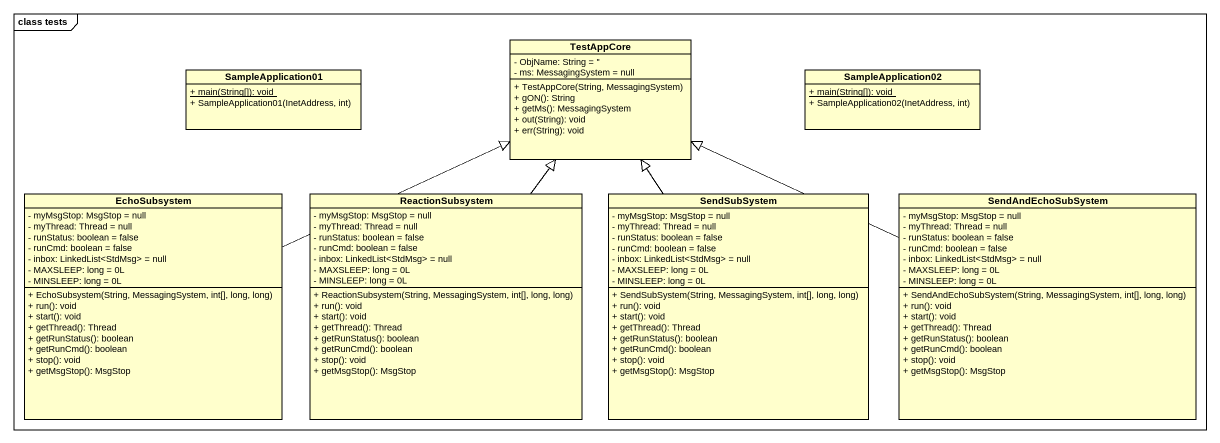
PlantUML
@startuml
mainframe class tests
hide circle
hide empty members
skinparam classAttributeIconSize 0
class SampleApplication01 {
  {static} + main(String[]): void
  + SampleApplication01(InetAddress, int)
}
class TestAppCore {
  - ObjName: String = ''
  - ms: MessagingSystem = null
  + TestAppCore(String, MessagingSystem)
  + gON(): String
  + getMs(): MessagingSystem
  + out(String): void
  + err(String): void
}
class SampleApplication02 {
  {static} + main(String[]): void
  + SampleApplication02(InetAddress, int)
}
class EchoSubsystem {
  - myMsgStop: MsgStop = null
  - myThread: Thread = null
  - runStatus: boolean = false
  - runCmd: boolean = false
  - inbox: LinkedList<StdMsg> = null
  - MAXSLEEP: long = 0L
  - MINSLEEP: long = 0L
  + EchoSubsystem(String, MessagingSystem, int[], long, long)
  + run(): void
  + start(): void
  + getThread(): Thread
  + getRunStatus(): boolean
  + getRunCmd(): boolean
  + stop(): void
  + getMsgStop(): MsgStop
}
class ReactionSubsystem {
  - myMsgStop: MsgStop = null
  - myThread: Thread = null
  - runStatus: boolean = false
  - runCmd: boolean = false
  - inbox: LinkedList<StdMsg> = null
  - MAXSLEEP: long = 0L
  - MINSLEEP: long = 0L
  + ReactionSubsystem(String, MessagingSystem, int[], long, long)
  + run(): void
  + start(): void
  + getThread(): Thread
  + getRunStatus(): boolean
  + getRunCmd(): boolean
  + stop(): void
  + getMsgStop(): MsgStop
}
class SendSubSystem {
  - myMsgStop: MsgStop = null
  - myThread: Thread = null
  - runStatus: boolean = false
  - runCmd: boolean = false
  - inbox: LinkedList<StdMsg> = null
  - MAXSLEEP: long = 0L
  - MINSLEEP: long = 0L
  + SendSubSystem(String, MessagingSystem, int[], long, long)
  + run(): void
  + start(): void
  + getThread(): Thread
  + getRunStatus(): boolean
  + getRunCmd(): boolean
  + stop(): void
  + getMsgStop(): MsgStop
}
class SendAndEchoSubSystem {
  - myMsgStop: MsgStop = null
  - myThread: Thread = null
  - runStatus: boolean = false
  - runCmd: boolean = false
  - inbox: LinkedList<StdMsg> = null
  - MAXSLEEP: long = 0L
  - MINSLEEP: long = 0L
  + SendAndEchoSubSystem(String, MessagingSystem, int[], long, long)
  + run(): void
  + start(): void
  + getThread(): Thread
  + getRunStatus(): boolean
  + getRunCmd(): boolean
  + stop(): void
  + getMsgStop(): MsgStop
}
EchoSubsystem -right-|> TestAppCore
ReactionSubsystem -up-|> TestAppCore
SendSubSystem -up-|> TestAppCore
SendAndEchoSubSystem -left-|> TestAppCore
@enduml
